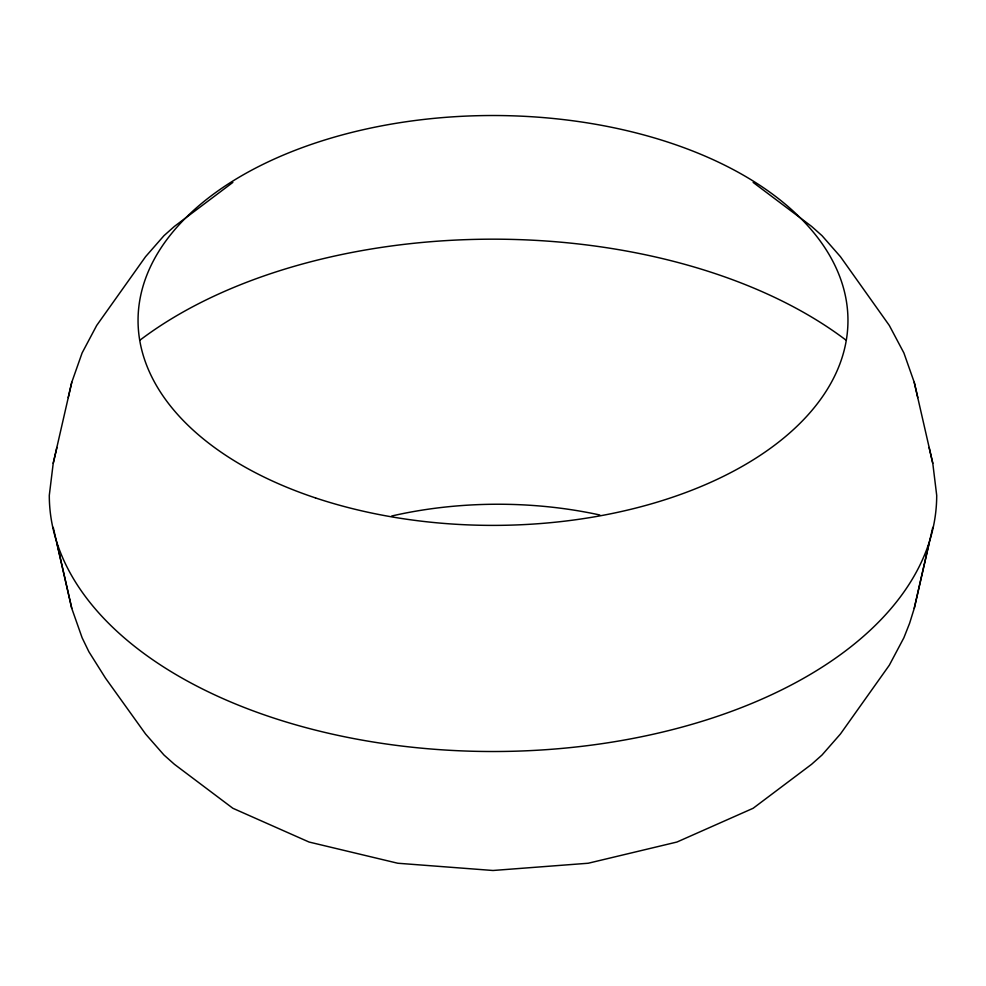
<?xml version="1.0" encoding="UTF-8"?>
<svg xmlns="http://www.w3.org/2000/svg" width="986" height="986" viewBox="0 0 986 986"><rect width="100%" height="100%" fill="white"/><g stroke="black" fill="none" stroke-linecap="round" stroke-linejoin="round"><path stroke-width="1.48" d="M232.856 182.41L174.399 226.41L163.972 235.679L145.571 256.68L96.69 325.454L82.109 352.939L71.756 382.321L53.219 463.309L49.3 495.342A443.7 256.163 0 0 0 493 751.517A443.7 256.163 0 0 0 936.7 495.342L932.781 463.309L914.244 382.321L903.891 352.939L889.31 325.454L840.429 256.68L822.028 235.679L811.601 226.41L753.144 182.41M53.219 527.374L71.756 608.362L82.109 637.745L88.888 651.746L105.502 678.146L145.571 734.003L163.972 755.005L174.399 764.286L232.856 808.273L309.049 842.032L397.777 863.243L493 870.49L588.223 863.243L676.951 842.032L753.144 808.273L811.601 764.286L822.028 755.005L840.429 734.003L889.31 665.23L903.891 637.745L909.61 623.263L914.244 608.362L929.108 543.2M932.781 527.374L914.244 608.362M68.207 397.592L71.756 382.321M53.219 463.309L56.892 447.484M914.244 382.321L917.793 397.592M929.108 447.484L932.781 463.309M56.892 543.2L71.756 608.362M139.766 340.318A443.7 256.163 0 0 1 846.235 340.318M391.725 515.998A287.518 165.993 0 0 1 599.821 514.988M315.52 497.93A354.96 204.94 0 0 0 847.96 320.45A354.96 204.94 0 0 0 315.52 142.97A354.96 204.94 0 0 0 315.52 497.93"/></g></svg>
